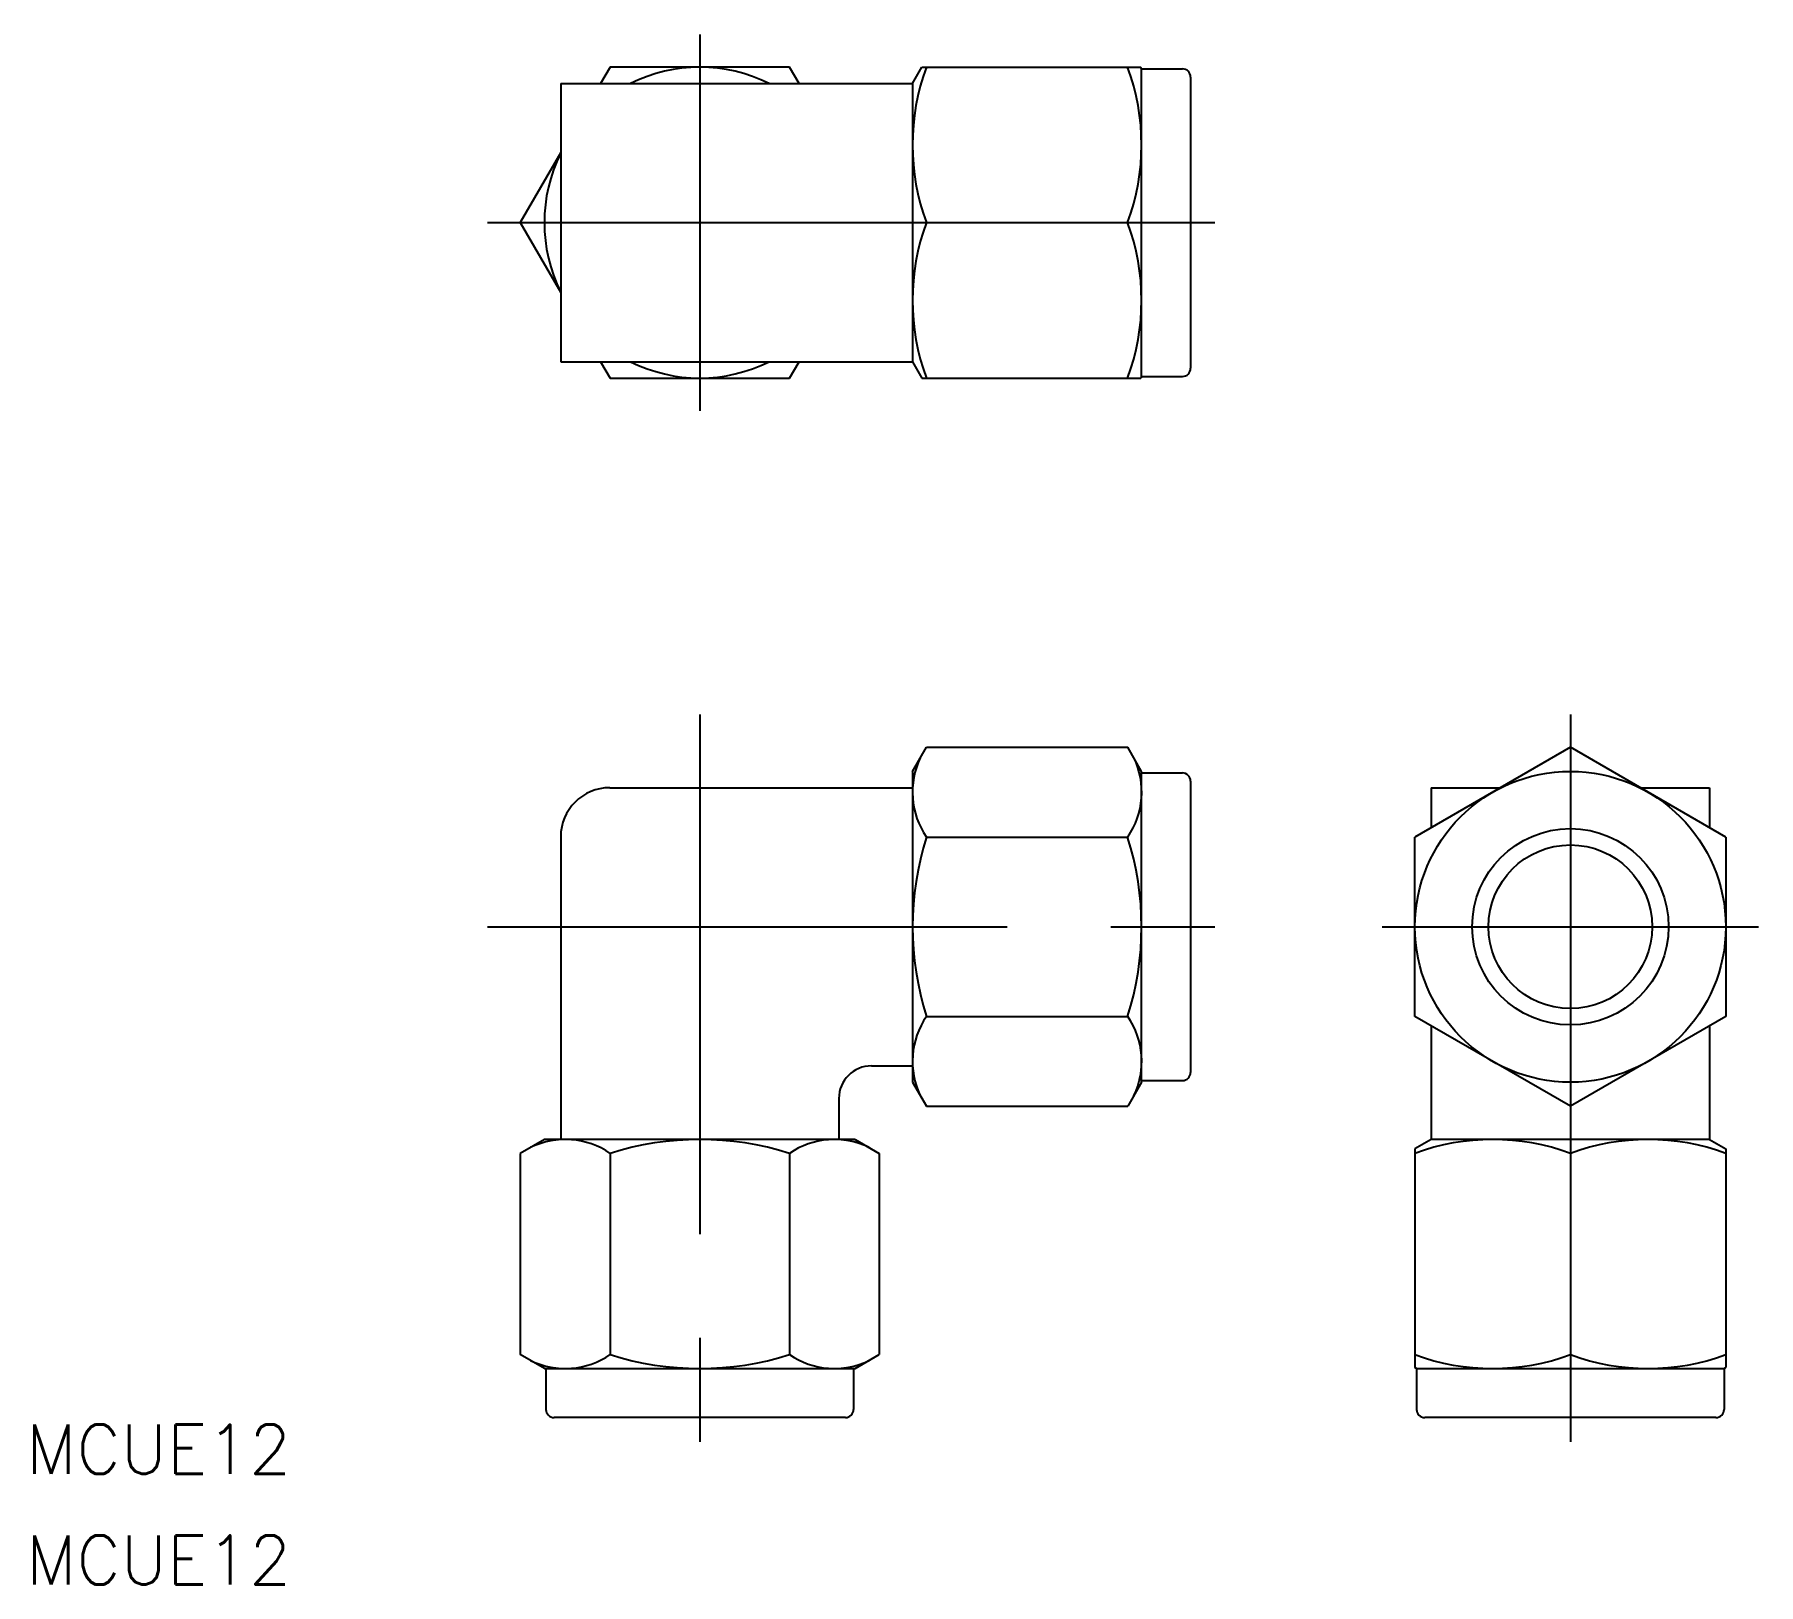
# Model space of a CAD drawing. Extents: x -94 to 12, y -40 to 55.
import ezdxf

# ---------------------------------------------------------------- set-up
doc = ezdxf.new("R2010")
doc.units = 0
doc.linetypes.add('CENTER', pattern=[50.8, 31.75, -6.35, 6.35, -6.35])
doc.layers.get('0').update_dxf_attribs({"linetype": 'CONTINUOUS'})
doc.layers.add('CENTER', color=1, linetype='CENTER')
doc.styles.get("Standard").update_dxf_attribs({"font": 'txt.shx', "height": 3, "bigfont": 'bigfont.shx'})

msp = doc.modelspace()

# ---------------------------------------------------------------- linework, layer by layer
at = {"color": 7, "linetype": 'CONTINUOUS'}
for p, q in [((-58.69, 52.54), (-59.27, 51.54)), ((-47.72, 52.54), (-58.69, 52.54)), ((-47.14, 51.54), (-47.72, 52.54)), ((-40.21, 51.54), (-39.63, 52.54)), ((-39.63, 52.54), (-26.26, 52.54)), ((-26.21, 52.44), (-26.26, 52.54)), ((-26.21, 33.64), (-26.21, 52.44)), ((-26.21, 52.44), (-23.71, 52.44)), ((-23.21, 51.94), (-23.21, 34.14)), ((-61.71, 51.54), (-61.71, 34.54)), ((-61.71, 51.54), (-40.21, 51.54)), ((-40.21, 51.54), (-40.21, 34.54)), ((-61.71, 47.32), (-64.18, 43.04)), ((-64.18, 43.04), (-61.71, 38.76)), ((-39.36, 43.04), (-27.05, 43.04)), ((-61.71, 34.54), (-40.21, 34.54)), ((-59.27, 34.54), (-58.69, 33.54)), ((-47.72, 33.54), (-47.14, 34.54)), ((-40.21, 34.54), (-39.63, 33.54)), ((-58.69, 33.54), (-47.72, 33.54)), ((-39.63, 33.54), (-26.26, 33.54)), ((-26.21, 33.64), (-26.26, 33.54)), ((-26.21, 33.64), (-23.71, 33.64)), ((-40.21, 9.5), (-39.36, 10.97)), ((-39.36, 10.97), (-27.05, 10.97)), ((-26.21, 9.5), (-27.05, 10.97)), ((0, 10.97), (-9.5, 5.48)), ((9.5, 5.48), (0, 10.97)), ((-40.21, 9.5), (-40.21, -9.5)), ((-26.21, -9.5), (-26.21, 9.5)), ((-58.71, 8.5), (-40.21, 8.5)), ((-26.21, 9.4), (-23.71, 9.4)), ((-23.21, 8.9), (-23.21, -8.9)), ((-8.5, 8.5), (-8.5, 6.06)), ((-8.5, 8.5), (-4.28, 8.5)), ((4.28, 8.5), (8.5, 8.5)), ((8.5, 8.5), (8.5, 6.06)), ((-61.71, 5.5), (-61.71, -13)), ((-39.36, 5.48), (-27.05, 5.48)), ((-9.5, -5.48), (-9.5, 5.48)), ((9.5, 5.48), (9.5, -5.48)), ((-39.36, -5.48), (-27.05, -5.48)), ((0, -10.97), (-9.5, -5.48)), ((-8.5, -6.06), (-8.5, -13)), ((9.5, -5.48), (0, -10.97)), ((8.5, -6.06), (8.5, -13)), ((-42.71, -8.5), (-40.21, -8.5)), ((-26.21, -9.4), (-23.71, -9.4)), ((-44.71, -10.5), (-44.71, -13)), ((-40.21, -9.5), (-39.36, -10.97)), ((-26.21, -9.5), (-27.05, -10.97)), ((-39.36, -10.97), (-27.05, -10.97)), ((-62.71, -13), (-64.18, -13.85)), ((-43.71, -13), (-62.71, -13)), ((-43.71, -13), (-42.24, -13.85)), ((-8.5, -13), (-9.5, -13.58)), ((-9.5, -13.58), (-9.5, -26.94)), ((8.5, -13), (-8.5, -13)), ((8.5, -13), (9.5, -13.58)), ((9.5, -13.58), (9.5, -26.94)), ((-64.18, -13.85), (-64.18, -26.15)), ((-58.69, -13.85), (-58.69, -26.15)), ((-47.72, -13.85), (-47.72, -26.15)), ((-42.24, -13.85), (-42.24, -26.15)), ((0, -13.85), (0, -26.15)), ((-62.71, -27), (-64.18, -26.15)), ((-43.71, -27), (-42.24, -26.15)), ((-62.71, -27), (-43.71, -27)), ((-62.61, -27), (-62.61, -29.5)), ((-43.81, -27), (-43.81, -29.5)), ((-9.4, -27), (-9.5, -26.94)), ((-9.4, -27), (9.4, -27)), ((-9.4, -27), (-9.4, -29.5)), ((9.4, -27), (9.5, -26.94)), ((9.4, -27), (9.4, -29.5)), ((-44.31, -30), (-62.11, -30)), ((8.9, -30), (-8.9, -30))]:
    msp.add_line(p, q, dxfattribs=at)
for radius in [9.5, 6, 5]:
    msp.add_circle((0, 0), radius, dxfattribs=at)
for centre, radius, start, end in [((-53.21, 43.04), 9.5, 63.4746, 116.5254), ((-26.49, 47.79), 13.72, 159.7438, 200.2562), ((-39.93, 47.79), 13.72, 339.7438, 20.2562), ((-23.71, 51.94), 0.5, 0, 90), ((-53.21, 43.04), 9.5, 153.4746, 206.5254), ((-26.49, 38.29), 13.72, 159.7438, 200.2562), ((-39.93, 38.29), 13.72, 339.7438, 20.2562), ((-53.21, 43.04), 9.5, 243.4746, 296.5254), ((-23.71, 34.14), 0.5, 270, 0), ((-35.35, 8.23), 4.86, 154.3842, 214.3842), ((-31.06, 8.23), 4.86, 325.6158, 25.6158), ((-58.71, 5.5), 3, 90, 180), ((-23.71, 8.9), 0.5, 0, 90), ((-22.05, 0), 18.15, 162.412, 197.588), ((-44.36, 0), 18.15, 342.412, 17.588), ((-35.35, -8.23), 4.86, 145.6158, 205.6158), ((-31.06, -8.23), 4.86, 334.3842, 34.3842), ((-42.71, -10.5), 2, 90, 180), ((-23.71, -8.9), 0.5, 270, 0), ((-61.43, -17.86), 4.86, 55.6158, 115.6158), ((-53.21, -31.15), 18.15, 72.412, 107.588), ((-44.98, -17.86), 4.86, 64.3842, 124.3842), ((-4.75, -26.72), 13.72, 69.7438, 110.2562), ((4.75, -26.72), 13.72, 69.7438, 110.2562), ((-61.43, -22.14), 4.86, 244.3842, 304.3842), ((-53.21, -8.85), 18.15, 252.412, 287.588), ((-44.98, -22.14), 4.86, 235.6158, 295.6158), ((-4.75, -13.28), 13.72, 249.7438, 290.2562), ((4.75, -13.28), 13.72, 249.7438, 290.2562), ((-62.11, -29.5), 0.5, 180, 270), ((-44.31, -29.5), 0.5, 270, 0), ((-8.9, -29.5), 0.5, 180, 270), ((8.9, -29.5), 0.5, 270, 0)]:
    msp.add_arc(centre, radius, start, end, dxfattribs=at)
at = {"layer": 'CENTER', "color": 1, "linetype": 'CENTER'}
for p, q in [((-53.21, 54.54), (-53.21, 31.54)), ((-66.18, 43.04), (-21.21, 43.04)), ((-53.21, 12.97), (-53.21, -32)), ((0, 12.97), (0, -32)), ((-66.18, 0), (-21.21, 0)), ((-11.5, 0), (11.5, 0))]:
    msp.add_line(p, q, dxfattribs=at)

# ---------------------------------------------------------------- texts
at = {"color": 7, "linetype": 'CONTINUOUS'}
for p in [(-94.39, -33.43), (-94.39, -40.2)]:
    msp.add_text('MCUE12', height=3, dxfattribs=at).set_placement(p)

doc.saveas('drawing.dxf')
